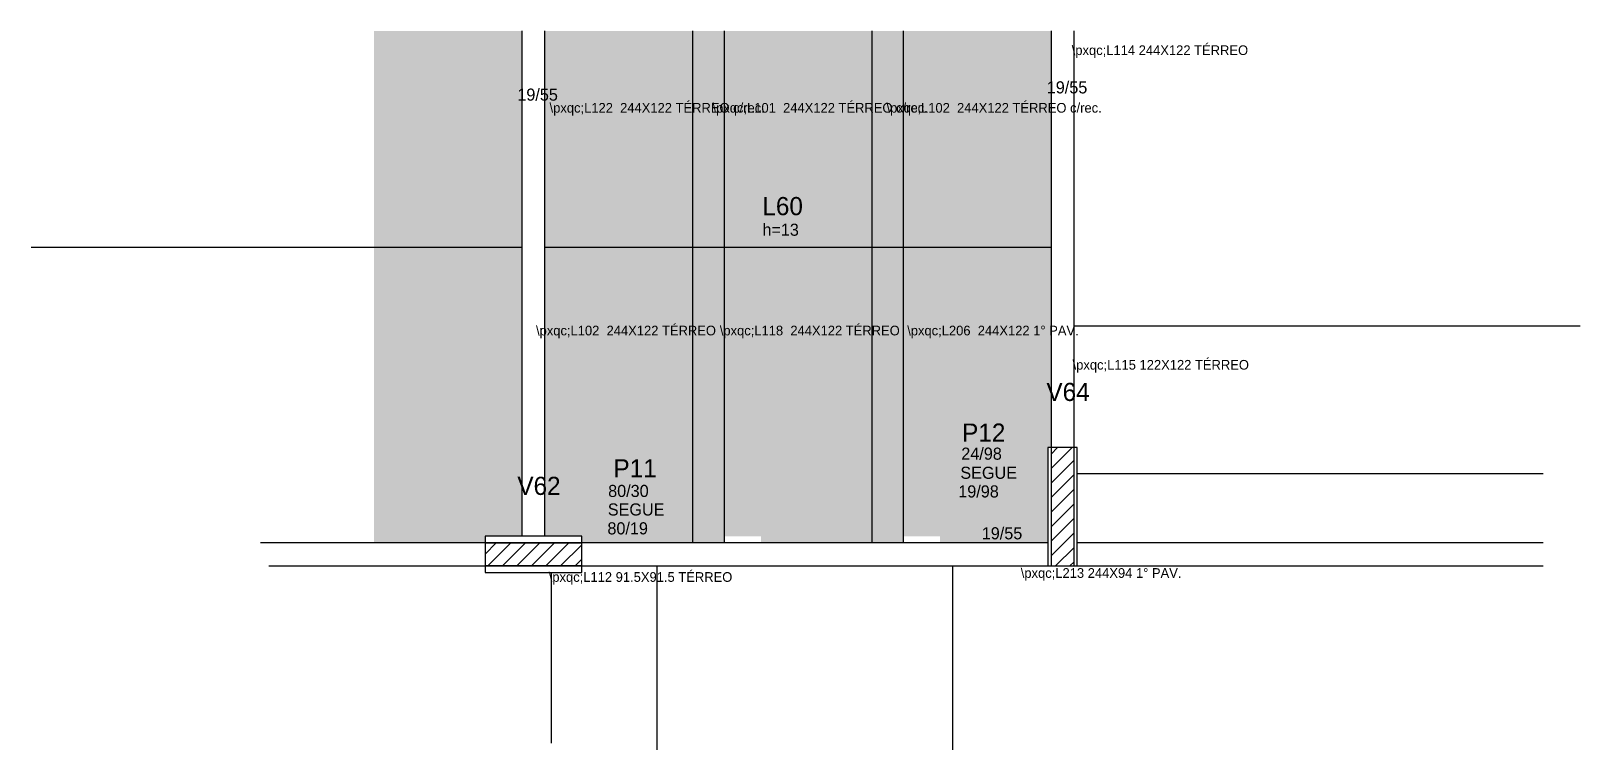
# Model space of a CAD drawing. Header units: metres. Extents: x 3840 to 5119, y 2526 to 3120.
import ezdxf

# ---------------------------------------------------------------- set-up
doc = ezdxf.new("R2010")
doc.units = ezdxf.units.M
for name, color, linetype in [('3', 7, 'Continuous'), ('4', 7, 'Continuous'), ('7', 7, 'Continuous'), ('AUX00', 7, 'Continuous'), ('Hachura', 7, 'Continuous'), ('Painéis', 7, 'Continuous'), ('REAPROVEITAMENTO', 7, 'Continuous')]:
    doc.layers.add(name, color=color, linetype=linetype)

msp = doc.modelspace()

# ---------------------------------------------------------------- hatches: boundary and pattern name
at = {"layer": 'Hachura'}
h = msp.add_hatch(color=7, dxfattribs=at)
h.dxf.hatch_style = 1
h.paths.add_polyline_path([(4412.1, 3120.2), (4386.1, 3120.2), (4386.1, 3120.2), (4386.1, 2697.2), (4386.1, 2697.2), (4412.1, 2697.2), (4412.1, 2697.2), (4412.1, 3120.2)])
h = msp.add_hatch(color=7, dxfattribs=at)
h.dxf.hatch_style = 1
h.paths.add_polyline_path([(4560.1, 3120.2), (4534.1, 3120.2), (4534.1, 3120.2), (4534.1, 2697.2), (4534.1, 2697.2), (4560.1, 2697.2), (4560.1, 2697.2), (4560.1, 3120.2)])
at = {"layer": 'REAPROVEITAMENTO'}
h = msp.add_hatch(color=7, dxfattribs=at)
h.dxf.hatch_style = 1
h.paths.add_polyline_path([(4214.7, 2697.4), (4214.7, 2702.7), (4214.7, 2702.7), (4245.2, 2702.7), (4245.2, 2702.7), (4245.2, 3120.2), (4245.2, 3120.2), (4123.1, 3120.2), (4123.1, 3120.2), (4123.1, 2697.4), (4123.1, 2697.4), (4214.7, 2697.4)])
h = msp.add_hatch(color=7, dxfattribs=at)
h.dxf.hatch_style = 1
h.paths.add_polyline_path([(4264.2, 2702.7), (4294.7, 2702.7), (4294.7, 2702.7), (4294.7, 2697.4), (4294.7, 2697.4), (4386.2, 2697.4), (4386.2, 2697.4), (4386.2, 3120.2), (4386.2, 3120.2), (4264.2, 3120.2), (4264.2, 3120.2), (4264.2, 2702.7), (4264.2, 2702.7)])
h = msp.add_hatch(color=7, dxfattribs=at)
h.dxf.hatch_style = 1
h.paths.add_polyline_path([(4412.1, 2702.7), (4442.6, 2702.7), (4442.6, 2702.7), (4442.6, 2697.4), (4442.6, 2697.4), (4534.2, 2697.4), (4534.2, 2697.4), (4534.2, 3120.2), (4534.2, 3120.2), (4412.1, 3120.2), (4412.1, 3120.2), (4412.1, 2702.7)])
h = msp.add_hatch(color=7, dxfattribs=at)
h.dxf.hatch_style = 1
h.paths.add_polyline_path([(4679.7, 2776.2), (4682.2, 2776.2), (4682.2, 2776.2), (4682.2, 3120.2), (4682.2, 3120.2), (4560.1, 3120.2), (4560.1, 3120.2), (4560.1, 2702.7), (4560.1, 2702.7), (4590.6, 2702.7), (4590.6, 2702.7), (4590.6, 2697.4), (4590.6, 2697.4), (4679.7, 2697.4), (4679.7, 2697.4), (4679.7, 2776.2)])

# ---------------------------------------------------------------- linework, layer by layer
at = {"layer": '3', "color": 7, "lineweight": 25}
for p, q in [((4682.2, 2758.7), (4699.6, 2776.2)), ((4682.2, 2770.7), (4687.6, 2776.2)), ((4682.2, 2746.7), (4701.2, 2765.7)), ((4682.2, 2734.7), (4701.2, 2753.7)), ((4682.2, 2722.6), (4701.2, 2741.6)), ((4682.2, 2710.6), (4701.2, 2729.6)), ((4682.2, 2698.6), (4701.2, 2717.6)), ((4682.2, 2686.6), (4701.2, 2705.6)), ((4214.7, 2687.9), (4223.9, 2697.2)), ((4217, 2678.2), (4236, 2697.2)), ((4229, 2678.2), (4248, 2697.2)), ((4241, 2678.2), (4260, 2697.2)), ((4253, 2678.2), (4272, 2697.2)), ((4265, 2678.2), (4284, 2697.2)), ((4277.1, 2678.2), (4294.7, 2695.8)), ((4685.8, 2678.2), (4701.2, 2693.5)), ((4289.1, 2678.2), (4294.7, 2683.7)), ((4697.8, 2678.2), (4701.2, 2681.5))]:
    msp.add_line(p, q, dxfattribs=at)
for points in [[(4245.2, 3120.2), (4245.2, 2702.7)], [(4264.2, 2702.7), (4264.2, 3120.2)], [(4682.2, 3120.2), (4682.2, 2776.2)], [(4701.2, 2776.2), (4701.2, 3120.2)], [(4214.7, 2697.2), (4029.2, 2697.2)], [(4679.7, 2697.2), (4294.7, 2697.2)], [(5088.7, 2697.2), (4703.7, 2697.2)], [(4036.2, 2678.2), (4214.7, 2678.2)], [(4294.7, 2678.2), (4679.7, 2678.2)], [(4703.7, 2678.2), (5088.7, 2678.2)]]:
    msp.add_lwpolyline(points, dxfattribs=at)
at = {"layer": '7', "color": 7, "lineweight": 25}
for points in [[(4679.7, 2678.2), (4703.7, 2678.2), (4703.7, 2776.2), (4679.7, 2776.2), (4679.7, 2678.2)], [(4682.2, 2678.2), (4701.2, 2678.2), (4701.2, 2776.2), (4682.2, 2776.2), (4682.2, 2678.2)], [(4294.7, 2702.7), (4214.7, 2702.7), (4214.7, 2697.2), (4294.7, 2697.2), (4294.7, 2702.7)], [(4214.7, 2678.2), (4294.7, 2678.2), (4294.7, 2697.2), (4214.7, 2697.2), (4214.7, 2678.2)], [(4294.7, 2678.2), (4214.7, 2678.2), (4214.7, 2672.7), (4294.7, 2672.7), (4294.7, 2678.2)]]:
    msp.add_lwpolyline(points, dxfattribs=at)
at = {"layer": 'Painéis', "color": 7, "lineweight": 25}
for p, q in [((4386.1, 3120.2), (4386.1, 2697.2)), ((4412.1, 3120.2), (4412.1, 2697.2)), ((4534.1, 3120.2), (4534.1, 2697.2)), ((4560.1, 3120.2), (4560.1, 2697.2)), ((4245.1, 2941.2), (3839.7, 2941.2)), ((4682.2, 2941.2), (4264.1, 2941.2)), ((5119.2, 2876.2), (4701.1, 2876.2)), ((4701.2, 2754.2), (4701.1, 2754.2)), ((5088.7, 2754.2), (4703.7, 2754.2)), ((4356.7, 2678.2), (4356.7, 2526.2)), ((4600.7, 2678.2), (4600.7, 2526.2)), ((4269.2, 2672.7), (4269.2, 2531.7))]:
    msp.add_line(p, q, dxfattribs=at)

# ---------------------------------------------------------------- texts
at = {"layer": '3', "color": 7, "lineweight": 25}
for s, p in [('19/55', (4241.4, 3062.6)), ('19/55', (4678.7, 3068.6)), ('h=13', (4443.8, 2951)), ('24/98', (4608.1, 2766)), ('SEGUE', (4607.3, 2750.2)), ('80/30', (4316.4, 2735.2)), ('19/98', (4605.6, 2734.8)), ('SEGUE', (4316.1, 2719.9)), ('80/19', (4315.8, 2704.3)), ('19/55', (4625, 2700.2))]:
    msp.add_text(s, height=10, dxfattribs=at).set_placement(p)
at = {"layer": '4', "color": 7, "lineweight": 25}
for s, p in [('L60', (4443.8, 2968)), ('V64', (4678.4, 2814.5)), ('P12', (4608.8, 2780.9)), ('P11', (4320.8, 2751.4)), ('V62', (4241.4, 2736.9))]:
    msp.add_text(s, height=15, dxfattribs=at).set_placement(p)
at = {"layer": 'AUX00', "color": 7, "lineweight": 25}
for s, p in [('\\pxqc;L114^J244X122^JTÉRREO', (4699.3, 3100.3)), ('\\pxqc;L122 ^J244X122^JTÉRREO^Jc/rec.', (4268, 3052.7)), ('\\pxqc;L101 ^J244X122^JTÉRREO^Jc/rec.', (4402.6, 3052.7)), ('\\pxqc;L102 ^J244X122^JTÉRREO^Jc/rec.', (4546.3, 3052.7)), ('\\pxqc;L102 ^J244X122^JTÉRREO', (4256.8, 2868.7)), ('\\pxqc;L118 ^J244X122^JTÉRREO', (4408.6, 2868.7)), ('\\pxqc;L206 ^J244X122^J1° PAV.', (4563.4, 2868.7)), ('\\pxqc;L115^J122X122^JTÉRREO', (4700, 2840.4)), ('\\pxqc;L112^J91.5X91.5^JTÉRREO', (4267.3, 2665.1)), ('\\pxqc;L213^J244X94^J1° PAV.', (4657.2, 2668.4))]:
    msp.add_text(s, height=8, dxfattribs=at).set_placement(p)

doc.saveas('drawing.dxf')
